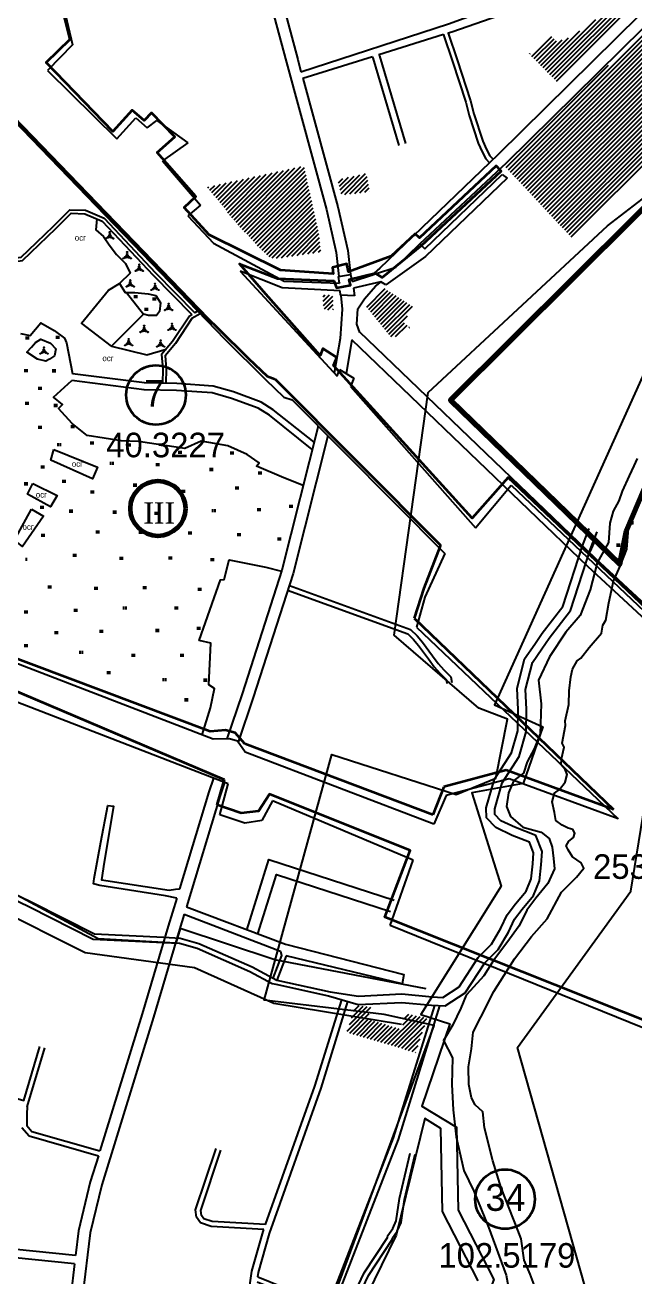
# Model space of a CAD drawing. Header units: millimetres. Extents: x 1378883 to 1389511, y 5662980 to 5673292.
# Drawn here: x 1383358 to 1384079, y 5668394 to 5669874 of the extents above; entities that cross this region are included whole.
import ezdxf
from ezdxf.enums import TextEntityAlignment as Align

# ---------------------------------------------------------------- set-up
doc = ezdxf.new("R2010")
doc.units = ezdxf.units.MM
doc.layers.add('_5Інше', color=252, linetype='Continuous', lineweight=25)
for name, color, linetype in [('N-raion', 1, 'Continuous'), ('zona', 3, 'Continuous'), ('вулиці', 7, 'Continuous'), ('ВулНазва', 7, 'Continuous'), ('залізниця', 7, 'Continuous'), ('КартаСкан', 252, 'Continuous'), ('межа по генплану', 7, 'Continuous'), ('район', 6, 'Continuous')]:
    doc.layers.add(name, color=color, linetype=linetype)
doc.layers.get('ВулНазва').off()
picture_1 = doc.add_image_def('image1.tif', size_in_pixel=(29607, 29619))
pattern_1 = [(45, (2.406558737158775, 2.800800597295165), (-2.651650429449553, 2.651650429449553), [])]

# ---------------------------------------------------------------- blocks, each defined once
blk = doc.blocks.new('ЧорнаПрибер')
at = {"layer": '_5Інше', "color": 160}
for points in [[(46908, 26521), (46729, 26555), (46617, 26592), (46612, 26575), (46520, 26580), (46376, 26657), (45778.7101282827, 26738), (45774, 26640), (45661, 26516), (45578, 26392), (45454, 26425), (45376, 26410), (45187, 26388), (45161, 26472), (45092, 26519), (45016, 26517), (44938, 26604), (44308, 26925), (44144, 27538), (44159, 27607), (44144, 27692), (44004, 27740), (43276, 27823)], [(43250, 27771), (43990, 27681), (44096, 27646), (44086, 27552), (44258, 26887), (44900, 26556), (45010, 26462), (45084, 26468), (45100, 26391), (45162, 26332), (45368, 26354), (45461, 26394), (45604, 26361), (45658, 26418), (45702, 26513), (45796, 26604), (45806, 26710), (46396, 26618), (46505, 26564), (46634, 26546), (46728, 26504), (46879, 26479)]]:
    blk.add_lwpolyline(points, dxfattribs=at)
blk = doc.blocks.new('Турія')
at = {"layer": '_5Інше', "color": 5}
for points in [[(47023.01512897454, 26139.79843265493), (47016.04999364253, 26158.69493017305), (47008.83607888402, 26175.35370070456), (47005.35351121802, 26200.46612971844), (47001.12464352863, 26210.66029182297), (46981.61563864227, 26261.0286976175), (46971.79277254613, 26292.93785239147), (46961.96994470609, 26331.86002026062), (46959.86505575867, 26350.7951190782), (46950.74384481574, 26358.86007630779), (46946.53406692088, 26367.27568158218), (46943.37671437169, 26383.05492189696), (46943.02590592313, 26403.74328703814), (46946.52404382236, 26425.04329616367), (46948.50555684321, 26444.84905133603), (46957.62053204163, 26462.67421272144), (46973.07630299951, 26492.77891986806), (46997.25071594673, 26531.59817703824), (47017.46210285224, 26557.74174881015), (47036.08827168983, 26578.73584459492), (47052.73296576265, 26610.42500589143), (47070.56654469434, 26627.85407983896), (47079.28518668371, 26638.54917145029), (47076.28958093064, 26644.84862164672), (47066.0567624534, 26652.19996377836), (47060.94035321478, 26660.51020499195), (47058.38212946742, 26664.98495427612), (47061.57988045955, 26670.73819217024), (47067.0160724486, 26674.89332582683), (47068.61494794466, 26680.00730636618), (47066.37654520384, 26684.48205565036), (47060.94035321478, 26686.08018598748), (47053.90528572967, 26689.27642056213), (47046.23065274369, 26695.02965845624), (47044.63177724762, 26704.61841437937), (47042.07359175637, 26717.08376314995), (47044.63177724762, 26727.31175032824), (47050.70753473754, 26731.46688398483), (47057.10303672179, 26740.09674082601), (47059.66126046915, 26749.36585502195), (47057.10303672179, 26755.11909291607), (47052.62619298404, 26760.87233081018), (47052.94597573447, 26767.90408341384), (47055.89414392198, 26781.78494366263), (47053.8668000918, 26786.57461064748), (47057.55289021651, 26807.39120309376), (47057.36857232064, 26812.91773991477), (47061.79189577273, 26831.89214472085), (47061.9761754125, 26848.10330721601), (47063.9983929251, 26864.75628363767), (47065.78296353669, 26873.67498468515), (47071.58285628042, 26883.63422434448), (47075.74687987816, 26886.9043990688), (47085.56209475405, 26899.53923860254), (47100.28491706787, 26916.33612818526), (47101.92078621386, 26925.70076689509), (47105.48996569312, 26931.646593693), (47108.82245467388, 26952.02993287962), (47114.36534292934, 26977.93443237088), (47122.30516720926, 26995.45365431593), (47130.09518059663, 27015.66815522924), (47132.32218301929, 27039.95458429361), (47137.45309132028, 27054.43492611598), (47146.0548226642, 27070.57447132533)], [(47142.56253794847, 27122.64793749342), (47138.3644281645, 27113.93294377676), (47132.87463937758, 27102.31296085441), (47124.80137781647, 27084.23739996459), (47120.6032680325, 27072.61741704224), (47114.14468173727, 27060.67463434184), (47109.9465719533, 27046.47240979267), (47108.57979622358, 27023.49881640389), (47095.20351216191, 26999.33004430908), (47086.97194685379, 26967.44779821648), (47075.13910519745, 26937.10824692345), (47058.16150653145, 26917.56750702811), (47038.61152936064, 26888.25643633451), (47025.7497133487, 26861.00224854099), (47028.83655990328, 26832.71963234723), (47027.80762380379, 26797.2377824554), (47020.60499459516, 26779.75397765934), (47012.42672003609, 26764.35722689398), (47008.10389536201, 26751.06258962503), (46996.46558598058, 26742.42106626536), (46990.14766736968, 26727.79694177989), (46987.81997488852, 26711.51097784845), (46992.47532159475, 26699.87815392587), (47007.10632926555, 26686.91586888636), (47028.72037612375, 26681.26564608959), (47038.36355331227, 26673.62120551782), (47042.02129566595, 26663.65022104121), (47043.35138379456, 26650.02320544323), (47044.68147192316, 26637.72565096219), (47036.70090489541, 26620.44257814325), (47022.49014049695, 26603.34207198404), (47011.7712399971, 26588.9453532607), (47002.72715335432, 26570.53091524295), (46988.3236164616, 26550.44244926886), (46972.58023613447, 26529.68437211223), (46961.19139478935, 26511.26996019407), (46945.11304403958, 26493.85996504972), (46940.08852595618, 26488.50302339024), (46934.05917311709, 26473.1018617935), (46924.34514562904, 26453.68303310154), (46913.4773523831, 26435.0064246625), (46924.04563861228, 26414.44117130602), (46923.29853521077, 26383.07752414533), (46924.79274201379, 26353.20740014919), (46928.52825902132, 26321.09701750582), (46937.49353809551, 26281.51909733853), (46949.44723077573, 26256.8762261195), (46966.63068552261, 26214.3113118223), (46987.54965727701, 26157.55805795991), (46993.52648448907, 26125.44767531655)]]:
    blk.add_lwpolyline(points, dxfattribs=at)
blk = doc.blocks.new('ТуріяПрибер')
at = {"layer": '_5Інше', "color": 160}
for points in [[(46916, 25122), (47042, 25306), (47065, 25943), (47093, 25540), (47164, 25902), (47092, 25992), (47088, 26106), (46993, 26442), (47127, 26627), (47198, 27064)], [(47179, 27319), (46966, 26847), (47023, 26821), (47000, 26754), (46939, 26743), (46974, 26633), (46879, 26481), (46913, 26470), (46880, 26373), (46921, 26348), (46923, 26250), (46965, 26168), (46938, 26096), (46982, 26077), (46959, 25899), (46959, 25672), (46908, 25634), (46998, 25556), (46999, 25532), (46955, 25457), (46942, 25359), (46872, 25302), (46755, 25257), (46655, 25128)]]:
    blk.add_lwpolyline(points, dxfattribs=at)
blk = doc.blocks.new('ТуріяВодоох')
at = {"layer": '_5Інше', "color": 140}
for points in [[(46965, 26168), (46923, 26250), (46921, 26348), (46902, 26360), (46868, 26222), (46791, 26064)], [(46794, 26148), (46913, 26470), (46854, 26483), (46712, 26500), (46792, 26790), (46939, 26743), (46986, 26762), (47000, 26832), (46966, 26845), (46866, 26931), (46906, 27218), (47118, 27415), (47272, 27533)]]:
    blk.add_lwpolyline(points, dxfattribs=at)
blk = doc.blocks.new('ЛвЗд')
at = {"layer": '_5Інше', "color": 204, "linetype": 'Continuous'}
for points in [[(46468.222, 27722.705), (46489.612, 27629.007)], [(46321.086, 27642.838), (46667.679, 27279.893)], [(46489.612, 27629.007), (46460.00900000001, 27598.892)], [(46460.00900000001, 27598.892), (46541.446, 27517.413)], [(46541.446, 27517.413), (46564.22900000001, 27542.09)], [(46564.22900000001, 27542.09), (46577.212, 27530.214)], [(46577.212, 27530.214), (46588.912, 27538.809)], [(46588.912, 27538.809), (46625.41, 27512.191)], [(46625.41, 27512.191), (46595.193, 27491.376)], [(46595.193, 27491.376), (46639.835, 27438.736)], [(46904.693, 27385.476), (46996.861, 27472.85)], [(47002.617, 27468.426), (46905.533, 27376.551)], [(46996.861, 27472.85), (47002.617, 27468.426)], [(46639.835, 27438.736), (46624.823, 27426.054)], [(46624.823, 27426.054), (46655.207, 27393.55)], [(46655.207, 27393.55), (46738.483, 27348.181)], [(46870.527, 27363.861), (46899.11599999999, 27391.327)], [(46899.11599999999, 27391.327), (46904.693, 27385.476)], [(46905.533, 27376.551), (46858.52099999999, 27343.247)], [(46736.059, 27340.234), (46686.163, 27360.38)], [(46686.163, 27360.38), (46800.394, 27235.502)], [(46802.557, 27353.377), (46816.843, 27355.805)], [(46816.843, 27355.805), (46818.787, 27347.538)], [(46818.787, 27347.538), (46870.527, 27363.861)], [(46738.483, 27348.181), (46803.698, 27345.344)], [(46803.698, 27345.344), (46802.557, 27353.377)], [(46852.59, 27346.781), (46820.251, 27339.406)], [(46858.52099999999, 27343.247), (46852.59, 27346.781)], [(46804.499, 27336.235), (46736.059, 27340.234)], [(46804.717, 27331.092), (46804.499, 27336.235)], [(46821.265, 27330.416), (46804.717, 27331.092)], [(46820.251, 27339.406), (46821.265, 27330.416)], [(46667.679, 27279.893), (46715.612, 27232.099)], [(46800.394, 27235.502), (46803.28400000001, 27243.625)], [(46803.28400000001, 27243.625), (46820, 27233)], [(46715.612, 27232.099), (46737.283, 27211.16)], [(46820, 27233), (46816.039, 27223.269)], [(46816.039, 27223.269), (46962.697, 27055.379)], [(46737.283, 27211.16), (46746.894, 27207.779)], [(46746.894, 27207.779), (46926.56099999999, 27025.244)], [(46962.697, 27055.379), (47005.209, 27105.626)], [(47005.209, 27105.626), (47273.68799999999, 26848.503)], [(46668.483, 26754.579), (45799.712, 27096.204)], [(46651.06200000001, 26807.482), (45900.297, 27101.475)], [(46926.56099999999, 27025.244), (46902.323, 26973.748)], [(46902.323, 26973.748), (46892.247, 26938.424)], [(46892.247, 26938.424), (47129.628, 26710.585)], [(46670.351, 26807.92), (46651.06200000001, 26807.482)], [(46680.06, 26804.792), (46670.351, 26807.92)], [(46689, 26792), (46680.06, 26804.792)], [(46911.575, 26705.444), (46689, 26792)], [(46658.664, 26717.979), (46668.483, 26754.579)], [(47000.74099999999, 26758.502), (46926.283, 26739.077)], [(47129.628, 26710.585), (47000.74099999999, 26758.502)], [(46926.283, 26739.077), (46911.575, 26705.444)], [(46721.101, 26734.345), (46708, 26711)], [(46886.748, 26663.102), (46721.101, 26734.345)], [(46688, 26708), (46658.664, 26717.979)], [(46708, 26711), (46688, 26708)], [(46859.304, 26586.181), (46886.748, 26663.102)], [(47219.209, 26437.685), (46859.304, 26586.181)]]:
    blk.add_lwpolyline(points, dxfattribs=at)

msp = doc.modelspace()

# ---------------------------------------------------------------- hatches: boundary and pattern name
at = {"layer": 'вулиці', "lineweight": -2}
h = msp.add_hatch(dxfattribs=at)
h.set_pattern_fill('ANSI31', color=5, scale=30, style=0)
h.set_pattern_definition(pattern_1)
h.paths.add_polyline_path([(1384014.467558737, 5669916.047800598), (1384037.830558737, 5669884.038800598), (1384021.800558733, 5669870.997800597), (1384006.780558749, 5669862.352800602), (1384001.44455874, 5669858.8258006), (1383987.165558738, 5669854.296800597), (1383980.734558737, 5669860.251800598), (1383970.385558738, 5669849.869800597), (1383954.948558737, 5669839.382800597), (1383988.755558738, 5669805.356800598), (1384114.923558737, 5669929.994800597), (1384099.586558736, 5669945.438800597)])
h.paths.add_polyline_path([(1384046.649756111, 5669904.295921585), (1384077.066422777, 5669904.295921585), (1384077.066422777, 5669910.545921583), (1384046.649756111, 5669910.545921583)], flags=24)
h.paths.add_polyline_path([(1383968.779698262, 5669762.094616378), (1384055.392812256, 5669845.149829846), (1384038.781769563, 5669862.472452644), (1383952.168655569, 5669779.417239176)], flags=9)
h = msp.add_hatch(dxfattribs=at)
h.set_pattern_fill('ANSI31', color=5, scale=30, style=0)
h.set_pattern_definition(pattern_1)
h.paths.add_polyline_path([(1383925.467694232, 5669707.287841789), (1383967.67886796, 5669662.218076465), (1383967.67233292, 5669662.211707921), (1383982.477558737, 5669646.418800597), (1384005.569558737, 5669621.768800597), (1384112.317558737, 5669729.121800598), (1384094.797558737, 5669746.250800597), (1384183.629558738, 5669834.248800597), (1384119.771558737, 5669895.747800598)])
h.paths.add_polyline_path([(1383998.382885228, 5669772.310513069), (1384123.799551894, 5669772.310513069), (1384123.799551894, 5669781.060513068), (1383998.382885228, 5669781.060513068)], flags=24)
h = msp.add_hatch(dxfattribs=at)
h.set_pattern_fill('ANSI31', color=2, scale=30, style=0)
h.set_pattern_definition(pattern_1)
h.paths.add_polyline_path([(1383573.709558737, 5669682.186800599), (1383597.596558738, 5669653.678800596), (1383596.851558737, 5669653.013800597), (1383618.381558737, 5669628.419800597), (1383619.136558737, 5669629.074800596), (1383633.864558738, 5669612.114800593), (1383646.353558737, 5669600.599800597), (1383648.482558736, 5669599.333800596), (1383650.939558736, 5669598.350800598), (1383654.132558732, 5669597.992800598), (1383657.731558743, 5669598.116800599), (1383697.714558755, 5669603.961800605), (1383708.083558738, 5669605.682800598), (1383705.991558737, 5669626.319800598), (1383688.215558737, 5669707.1728006)])
h.paths.add_polyline_path([(1383597.067634637, 5669642.362743144), (1383693.734301304, 5669642.362743144), (1383693.734301304, 5669649.862743144), (1383597.067634637, 5669649.862743144)], flags=25)
h = msp.add_hatch(dxfattribs=at)
h.set_pattern_fill('ANSI31', color=2, scale=30, style=0)
h.set_pattern_definition(pattern_1)
h.paths.add_polyline_path([(1383735.780558704, 5669692.698800592), (1383727.839558738, 5669691.433800598), (1383732.526558737, 5669673.055800597), (1383748.785558643, 5669674.80880059), (1383759.496558709, 5669676.092800599), (1383766.101558737, 5669676.768800597), (1383762.101558737, 5669698.411800598)])
h.paths.add_polyline_path([(1383735.467819347, 5669684.09764611), (1383755.467819347, 5669684.09764611), (1383755.467819347, 5669689.097646109), (1383735.467819347, 5669689.097646109)], flags=24)
h = msp.add_hatch(dxfattribs=at)
h.set_pattern_fill('ANSI31', color=2, scale=30, style=0)
h.set_pattern_definition(pattern_1)
h.paths.add_polyline_path([(1383722.180558737, 5669554.896800596), (1383710.715558737, 5669554.578800597), (1383711.078558737, 5669541.200800598), (1383713.061558737, 5669536.645800597), (1383717.301558679, 5669537.076800604), (1383720.410558719, 5669537.416800598), (1383722.832558737, 5669537.638800598)])
h.paths.add_polyline_path([(1383674.218090988, 5669540.781121049), (1383760.884757655, 5669540.781121049), (1383760.884757655, 5669548.281121049), (1383674.218090988, 5669548.281121049)], flags=9)
h = msp.add_hatch(dxfattribs=at)
h.set_pattern_fill('ANSI31', color=2, scale=30, style=0)
h.set_pattern_definition(pattern_1)
h.paths.add_polyline_path([(1383782.196558737, 5669563.300800597), (1383771.126558737, 5669552.230800597), (1383760.946558737, 5669542.040800597), (1383792.756558738, 5669503.210800597), (1383805.336558737, 5669511.520800597), (1383812.996558737, 5669516.590800597), (1383805.776558737, 5669522.580800598), (1383816.936558737, 5669541.020800597)])
h.paths.add_polyline_path([(1383740.829160125, 5669537.88000757), (1383842.495826792, 5669537.88000757), (1383842.495826792, 5669545.38000757), (1383740.829160125, 5669545.38000757)], flags=9)
h = msp.add_hatch(dxfattribs=at)
h.set_pattern_fill('ANSI31', color=5, scale=30, style=0)
h.set_pattern_definition(pattern_1)
h.paths.add_polyline_path([(1383803.206700433, 5668687.086026461), (1383763.283700431, 5668698.939026462), (1383763.417528748, 5668699.399883455), (1383744.927193196, 5668702.461197287), (1383738.820700431, 5668683.429026462), (1383774.343700456, 5668673.045026495), (1383820.209700432, 5668659.423026461), (1383831.549933467, 5668693.704749644), (1383807.195144856, 5668699.071059)])
h.paths.add_polyline_path([(1383746.937847491, 5668708.727824878), (1383744.927193195, 5668702.461197288), (1383763.417528748, 5668699.399883454), (1383765.481597043, 5668706.507798523)])
h.paths.add_polyline_path([(1383749.059700432, 5668715.341026462), (1383746.937847492, 5668708.727824878), (1383765.481597043, 5668706.507798523), (1383767.444700431, 5668713.268026462)])
h.paths.add_polyline_path([(1383809.280700431, 5668705.338026461), (1383807.195144856, 5668699.071058999), (1383831.549933467, 5668693.704749644), (1383833.677700432, 5668700.137026463)])
h.paths.add_polyline_path([(1383769.014493639, 5668682.589614313), (1383799.431160305, 5668682.589614313), (1383799.431160305, 5668688.839614311), (1383769.014493639, 5668688.839614311)], flags=24)

# ---------------------------------------------------------------- linework, layer by layer
at = {"layer": 'N-raion', "color": 1, "lineweight": 35}
for centre in [(1383513.077114387, 5669436.437213483), (1383925.796941704, 5668486.101232333)]:
    msp.add_circle(centre, 35.20463836923903, dxfattribs=at)
at = {"layer": 'zona', "color": 3, "lineweight": 60}
msp.add_circle((1383515.318220791, 5669302.287978929), 32.53985280000001, dxfattribs=at)
at = {"layer": 'вулиці', "color": 7}
for p, q in [((1383488.216970462, 5669550.779499465), (1383488.216970462, 5669554.379499464)), ((1383490.616970462, 5669550.779499465), (1383490.616970462, 5669554.379499464)), ((1383510.087581795, 5669548.126586569), (1383510.087581795, 5669551.726586568)), ((1383512.487581795, 5669548.126586569), (1383512.487581795, 5669551.726586568)), ((1383500.714490711, 5669535.954418289), (1383500.714490711, 5669539.554418289)), ((1383503.114490711, 5669535.954418289), (1383503.114490711, 5669539.554418289)), ((1383359.967377992, 5669502.097773294), (1383359.967377992, 5669505.697773294)), ((1383362.367377992, 5669502.097773294), (1383362.367377992, 5669505.697773294)), ((1383395.918396554, 5669502.643388888), (1383395.918396554, 5669506.243388887)), ((1383398.318396554, 5669502.643388888), (1383398.318396554, 5669506.243388887)), ((1383358.31486284, 5669463.410197344), (1383358.31486284, 5669467.010197343)), ((1383360.71486284, 5669463.410197344), (1383360.71486284, 5669467.010197343)), ((1383391.322347994, 5669463.201486974), (1383391.322347994, 5669466.801486974)), ((1383393.722347994, 5669463.201486974), (1383393.722347994, 5669466.801486974)), ((1383375.027588138, 5669442.332780002), (1383375.027588138, 5669445.932780001)), ((1383377.427588138, 5669442.332780002), (1383377.427588138, 5669445.932780001)), ((1383359.564929125, 5669424.924945753), (1383359.564929125, 5669428.524945753)), ((1383361.964929125, 5669424.924945753), (1383361.964929125, 5669428.524945753)), ((1383393.408050544, 5669422.212012983), (1383393.408050544, 5669425.812012983)), ((1383395.808050544, 5669422.212012983), (1383395.808050544, 5669425.812012983)), ((1383375.024052716, 5669396.543485286), (1383375.024052716, 5669400.143485285)), ((1383377.424052716, 5669396.543485286), (1383377.424052716, 5669400.143485285)), ((1383413.463713726, 5669397.301349445), (1383413.463713726, 5669400.901349445)), ((1383415.863713726, 5669397.301349445), (1383415.863713726, 5669400.901349445)), ((1383397.586722899, 5669375.806554512), (1383397.586722899, 5669379.406554512)), ((1383399.986722899, 5669375.806554512), (1383399.986722899, 5669379.406554512)), ((1383436.234679187, 5669377.893442469), (1383436.234679187, 5669381.493442468)), ((1383438.634679187, 5669377.893442469), (1383438.634679187, 5669381.493442468)), ((1383480.329247636, 5669375.365272528), (1383480.329247636, 5669378.965272528)), ((1383482.729247636, 5669375.365272528), (1383482.729247636, 5669378.965272528)), ((1383540.580399867, 5669366.947992366), (1383540.580399867, 5669370.547992365)), ((1383542.980399867, 5669366.947992366), (1383542.980399867, 5669370.547992365)), ((1383601.95542346, 5669365.911560055), (1383601.95542346, 5669369.511560054)), ((1383604.35542346, 5669365.911560055), (1383604.35542346, 5669369.511560054)), ((1383378.153785014, 5669349.654372785), (1383378.153785014, 5669353.254372785)), ((1383380.553785014, 5669349.654372785), (1383380.553785014, 5669353.254372785)), ((1383459.87565307, 5669353.765798794), (1383459.87565307, 5669357.365798794)), ((1383462.27565307, 5669353.765798794), (1383462.27565307, 5669357.365798794)), ((1383514.224614736, 5669352.206533415), (1383514.224614736, 5669355.806533415)), ((1383516.624614736, 5669352.206533415), (1383516.624614736, 5669355.806533415)), ((1383577.351047089, 5669346.562637382), (1383577.351047089, 5669350.162637382)), ((1383579.751047089, 5669346.562637382), (1383579.751047089, 5669350.162637382)), ((1383358.307497378, 5669329.620377847), (1383358.307497378, 5669333.220377847)), ((1383360.707497377, 5669329.620377847), (1383360.707497377, 5669333.220377847)), ((1383403.43165927, 5669332.542020987), (1383403.43165927, 5669336.142020986)), ((1383405.83165927, 5669332.542020987), (1383405.83165927, 5669336.142020986)), ((1383634.935803712, 5669342.379066708), (1383634.935803712, 5669345.979066708)), ((1383637.335803712, 5669342.379066708), (1383637.335803712, 5669345.979066708)), ((1383436.792392002, 5669319.907168958), (1383436.792392002, 5669323.507168958)), ((1383439.192392002, 5669319.907168958), (1383439.192392002, 5669323.507168958)), ((1383487.341855319, 5669328.079968459), (1383487.341855319, 5669331.679968459)), ((1383489.741855319, 5669328.079968459), (1383489.741855319, 5669331.679968459)), ((1383544.370666837, 5669320.938380273), (1383544.370666837, 5669324.538380273)), ((1383546.770666837, 5669320.938380273), (1383546.770666837, 5669324.538380273)), ((1383607.713938404, 5669324.598988432), (1383607.713938404, 5669328.198988431)), ((1383610.113938404, 5669324.598988432), (1383610.113938404, 5669328.198988431)), ((1383377.109755266, 5669302.003081253), (1383377.109755266, 5669305.603081252)), ((1383379.509755265, 5669302.003081253), (1383379.509755265, 5669305.603081252)), ((1383671.580648836, 5669303.158258848), (1383671.580648836, 5669306.758258848)), ((1383673.980648835, 5669303.158258848), (1383673.980648835, 5669306.758258848)), ((1383411.664674975, 5669297.332232058), (1383411.664674975, 5669300.932232058)), ((1383414.064674974, 5669297.332232058), (1383414.064674974, 5669300.932232058)), ((1383463.382988076, 5669296.164670779), (1383463.382988076, 5669299.764670779)), ((1383465.782988076, 5669296.164670779), (1383465.782988076, 5669299.764670779)), ((1383512.47153647, 5669294.705251544), (1383512.47153647, 5669298.305251543)), ((1383514.87153647, 5669294.705251544), (1383514.87153647, 5669298.305251543)), ((1383580.49197489, 5669297.928806293), (1383580.49197489, 5669301.528806292)), ((1383582.89197489, 5669297.928806293), (1383582.89197489, 5669301.528806292)), ((1383633.888827778, 5669298.974731323), (1383633.888827778, 5669302.574731323)), ((1383636.288827778, 5669298.974731323), (1383636.288827778, 5669302.574731323)), ((1383442.92939351, 5669272.813919852), (1383442.92939351, 5669276.413919851)), ((1383445.32939351, 5669272.813919852), (1383445.32939351, 5669276.413919851)), ((1383494.063281719, 5669272.522018746), (1383494.063281719, 5669276.122018745)), ((1383496.463281719, 5669272.522018746), (1383496.463281719, 5669276.122018745)), ((1383552.345694944, 5669271.682776095), (1383552.345694944, 5669275.282776095)), ((1383554.745694944, 5669271.682776095), (1383554.745694944, 5669275.282776095)), ((1383378.366597776, 5669268.774897398), (1383378.366597776, 5669272.374897398)), ((1383380.766597776, 5669268.774897398), (1383380.766597776, 5669272.374897398)), ((1383610.331427342, 5669269.689822908), (1383610.331427342, 5669273.289822907)), ((1383612.731427342, 5669269.689822908), (1383612.731427342, 5669273.289822907)), ((1383657.969667079, 5669264.460413502), (1383657.969667079, 5669268.060413501)), ((1383660.369667079, 5669264.460413502), (1383660.369667079, 5669268.060413501)), ((1383359.92341935, 5669240.464502877), (1383359.92341935, 5669244.064502876)), ((1383415.817715521, 5669245.255780156), (1383415.817715521, 5669248.855780155)), ((1383418.21771552, 5669245.255780156), (1383418.21771552, 5669248.855780155)), ((1383471.160327172, 5669241.570188887), (1383471.160327172, 5669245.170188887)), ((1383473.560327172, 5669241.570188887), (1383473.560327172, 5669245.170188887)), ((1383529.101768589, 5669241.829383262), (1383529.101768589, 5669245.429383262)), ((1383531.501768589, 5669241.829383262), (1383531.501768589, 5669245.429383262)), ((1383578.541207613, 5669239.986587629), (1383578.541207613, 5669243.586587628)), ((1383580.941207613, 5669239.986587629), (1383580.941207613, 5669243.586587628)), ((1383386.301655973, 5669207.662628399), (1383386.301655973, 5669211.262628399)), ((1383388.701655973, 5669207.662628399), (1383388.701655973, 5669211.262628399)), ((1383441.275307059, 5669206.188366003), (1383441.275307059, 5669209.788366003)), ((1383443.675307059, 5669206.188366003), (1383443.675307059, 5669209.788366003)), ((1383498.831583894, 5669206.925475627), (1383498.831583894, 5669210.525475627)), ((1383501.231583894, 5669206.925475627), (1383501.231583894, 5669210.525475627)), ((1383563.783177839, 5669204.973297982), (1383563.783177839, 5669208.573297981)), ((1383566.183177839, 5669204.973297982), (1383566.183177839, 5669208.573297981)), ((1383475.234999197, 5669182.85970722), (1383475.234999197, 5669186.45970722)), ((1383477.634999197, 5669182.85970722), (1383477.634999197, 5669186.45970722)), ((1383536.111921117, 5669182.85970722), (1383536.111921117, 5669186.45970722)), ((1383538.511921117, 5669182.85970722), (1383538.511921117, 5669186.45970722)), ((1383358.26134048, 5669178.177768804), (1383358.26134048, 5669181.777768804)), ((1383360.66134048, 5669178.177768804), (1383360.66134048, 5669181.777768804)), ((1383416.940801233, 5669180.279758814), (1383416.940801233, 5669183.879758813)), ((1383419.340801233, 5669180.279758814), (1383419.340801233, 5669183.879758813)), ((1383394.065835442, 5669153.743424012), (1383394.065835442, 5669157.343424012)), ((1383396.465835442, 5669153.743424012), (1383396.465835442, 5669157.343424012)), ((1383447.563644269, 5669155.21764326), (1383447.563644269, 5669158.81764326)), ((1383449.963644269, 5669155.21764326), (1383449.963644269, 5669158.81764326)), ((1383513.605915891, 5669156.32332927), (1383513.605915891, 5669159.92332927)), ((1383516.005915891, 5669156.32332927), (1383516.005915891, 5669159.92332927)), ((1383562.676296144, 5669158.903234528), (1383562.676296144, 5669162.503234528)), ((1383565.076296144, 5669158.903234528), (1383565.076296144, 5669162.503234528)), ((1383358.277642703, 5669138.263863016), (1383358.277642703, 5669141.863863016)), ((1383360.677642703, 5669138.263863016), (1383360.677642703, 5669141.863863016)), ((1383423.58189499, 5669130.524104092), (1383423.58189499, 5669134.124104092)), ((1383425.981894989, 5669130.524104092), (1383425.981894989, 5669134.124104092)), ((1383485.196639833, 5669126.838469675), (1383485.196639833, 5669130.438469674)), ((1383487.596639832, 5669126.838469675), (1383487.596639832, 5669130.438469674)), ((1383542.753014873, 5669126.838469675), (1383542.753014873, 5669130.438469674)), ((1383545.153014873, 5669126.838469675), (1383545.153014873, 5669130.438469674)), ((1383456.078609875, 5669106.451302445), (1383456.078609875, 5669110.051302444)), ((1383458.478609875, 5669106.451302445), (1383458.478609875, 5669110.051302444)), ((1383522.120783292, 5669098.342967135), (1383522.120783292, 5669101.942967135)), ((1383524.520783292, 5669098.342967135), (1383524.520783292, 5669101.942967135)), ((1383570.453340621, 5669097.605857511), (1383570.453340621, 5669101.205857511)), ((1383572.853340621, 5669097.605857511), (1383572.853340621, 5669101.205857511)), ((1383547.947335396, 5669074.386537591), (1383547.947335396, 5669077.986537591)), ((1383550.347335396, 5669074.386537591), (1383550.347335396, 5669077.986537591))]:
    msp.add_line(p, q, dxfattribs=at)
at = {"layer": 'вулиці', "color": 7, "lineweight": -2}
for p, q in [((1384074.244364698, 5669283.674347046), (1384074.244364698, 5669287.274347045)), ((1384074.29045084, 5669283.435129555), (1384074.29045084, 5669287.035129556)), ((1384074.411479357, 5669283.750016809), (1384074.411479357, 5669287.350016809)), ((1384074.411479357, 5669283.750016809), (1384074.411479357, 5669287.350016809)), ((1384076.644364698, 5669283.674347046), (1384076.644364698, 5669287.274347045)), ((1384076.69045084, 5669283.435129555), (1384076.69045084, 5669287.035129556)), ((1384076.811479357, 5669283.750016809), (1384076.811479357, 5669287.350016809)), ((1384076.811479357, 5669283.750016809), (1384076.811479357, 5669287.350016809)), ((1384058.819280204, 5669257.217022657), (1384058.819280204, 5669260.817022657)), ((1384058.865366346, 5669256.977805167), (1384058.865366346, 5669260.577805167)), ((1384061.219280204, 5669257.217022657), (1384061.219280204, 5669260.817022657)), ((1384061.265366346, 5669256.977805167), (1384061.265366346, 5669260.577805167))]:
    msp.add_line(p, q, dxfattribs=at)
at = {"layer": 'вулиці', "color": 7}
for points in [[(1383111.910069143, 5671900.798412748), (1383145.754859636, 5671763.925528103), (1383179.71581295, 5671640.40529037), (1383231.262485505, 5671451.355140219), (1383267.7976724, 5671316.775269209), (1383336.501989194, 5671068.133720818), (1383387.957103521, 5670868.415987014), (1383458.908950091, 5670610.795036846), (1383502.487847961, 5670448.230552524), (1383535.232847961, 5670326.504552525), (1383606.68806304, 5670055.418937309), (1383637.527700555, 5669940.993127546), (1383667.314478868, 5669829.392479465), (1383714.549064374, 5669655.57068628), (1383726.163035722, 5669604.914108085), (1383729.169029736, 5669576.535629504)], [(1383825.198150015, 5669614.99910647), (1383927.854409156, 5669711.09149849), (1384197.534467581, 5669977.058792462), (1384248.228164221, 5670029.611678636), (1384390.064689732, 5670162.252907542), (1384580.549377785, 5670353.398990048), (1384798.164266358, 5670571.59818648), (1384843.60232319, 5670631.028980708), (1384908.503023822, 5670719.748178898), (1384972.818699094, 5670812.995231839), (1385029.952540691, 5670897.570328307)], [(1383606.905131605, 5670108.524448031), (1383620.206754696, 5670059.058304277), (1383651.049788971, 5669944.619891349), (1383680.832824914, 5669833.033264617), (1383684.514964347, 5669818.149155501)], [(1383684.514964347, 5669818.149155501), (1383859.055662827, 5669875.21454831), (1383997.361558737, 5669925.508800597), (1384059.690558737, 5669947.571800598), (1384069.458370994, 5669950.78799842), (1384116.736558737, 5669967.057800598), (1384160.172427881, 5669978.462821129)], [(1383777.591625628, 5669586.451674294), (1383918.094715019, 5669721.129341876), (1384168.740799327, 5669968.324708034)], [(1383858.649084668, 5669864.464860015), (1383862.786154757, 5669865.755900637), (1384001.343535815, 5669914.188711507), (1384063.56964701, 5669936.215291291), (1384073.28743027, 5669939.415016321), (1384120.21758647, 5669955.565050702), (1384168.399853433, 5669968.216339942), (1384168.740799326, 5669968.324708034)], [(1383776.744528556, 5669838.905198984), (1383852.919672822, 5669862.676903011)], [(1383852.919672822, 5669862.676903011), (1383853.08027858, 5669862.204525216), (1383863.526558737, 5669830.658800596), (1383879.349772299, 5669782.415104197), (1383883.309558737, 5669766.883800597), (1383894.147558737, 5669734.068800597), (1383898.664748815, 5669723.918919036), (1383903.077558737, 5669715.379800597), (1383907.396179367, 5669710.874379979)], [(1383858.649084668, 5669864.464860015), (1383858.768603771, 5669864.113327347), (1383869.225072941, 5669832.536833902), (1383885.113892307, 5669784.093110721), (1383889.072145135, 5669768.567822334), (1383899.750952669, 5669736.234820928), (1383904.075315883, 5669726.518210892), (1383908.009501983, 5669718.905265476), (1383911.727663912, 5669715.026276127)], [(1383686.85954729, 5669810.855115301), (1383769.107695054, 5669836.521999747)], [(1383769.116557231, 5669836.493964142), (1383769.653020194, 5669834.796856905), (1383800.359459659, 5669731.224824455)], [(1383776.744528556, 5669838.905198984), (1383777.302628279, 5669837.139643589), (1383808.029472703, 5669733.498785732)], [(1383686.85954729, 5669810.855115301), (1383728.132495142, 5669658.971961699), (1383739.996677958, 5669607.224037877), (1383742.989676369, 5669578.968245988)], [(1383777.591625628, 5669586.451674294), (1383768.036360468, 5669577.662595698)], [(1383745.159031199, 5669570.748457693), (1383745.079753691, 5669570.938553515)], [(1383754.145990369, 5669510.386916196), (1383750.485077817, 5669520.079083638), (1383751.753817732, 5669538.185716381), (1383759.584704088, 5669550.015049762), (1383772.763592377, 5669564.897107437), (1383779.237263709, 5669570.002519751)], [(1383729.956181874, 5669569.104417069), (1383730.02477884, 5669568.456818464)], [(1383731.535280522, 5669554.196730305), (1383733.279274626, 5669537.732326492), (1383730.726192943, 5669503.186936484), (1383723.770182112, 5669462.342617487)], [(1383744.639108368, 5669501.491975872), (1383737.901038283, 5669461.927361807)], [(1385117.663624684, 5668170.143766779), (1385119.440932415, 5668179.842658056), (1385115.805837534, 5668191.144382465), (1385084.925186774, 5668207.593712772), (1385044.551327066, 5668231.070047121), (1385011.107366389, 5668263.876725992), (1384921.240387229, 5668355.628567579), (1384887.796361325, 5668391.445028107), (1384858.827927397, 5668466.341112005), (1384842.257397566, 5668500.973945758), (1384813.308850297, 5668563.369840976), (1384800.189840844, 5668586.949146746), (1384775.503779615, 5668616.915702147), (1384734.677110669, 5668652.270836802), (1384684.328402226, 5668683.726747742), (1384605.373069019, 5668730.304911705), (1384514.682853703, 5668786.59781831), (1384454.009416266, 5668836.162340671), (1384394.045980061, 5668890.007222722), (1384320.9844072, 5668957.173440842), (1384214.470524543, 5669057.108823187), (1384023.902736668, 5669233.792220591), (1383744.639108368, 5669501.491975872)], [(1383704.812553657, 5669399.679147749), (1383704.794317247, 5669399.618868229), (1383661.951545818, 5669229.519544602), (1383614.87334109, 5669083.301296824), (1383596.93045312, 5669030.172933095)], [(1383716.333195952, 5669388.11146436), (1383675.416801598, 5669225.660465677), (1383628.169145563, 5669078.915926098), (1383610.342084449, 5669026.130522283)], [(1383581.177278878, 5668983.528247334), (1383575.731157271, 5668967.40244138), (1383541.012527217, 5668852.900721557)], [(1383594.248182028, 5668978.476950403), (1383589.065238975, 5668963.130408408), (1383549.224408767, 5668831.735719998)], [(1383537.683973231, 5668841.923181389), (1383524.320558737, 5668844.431800597), (1383446.533558737, 5668856.641800597), (1383439.144554691, 5668858.907047959), (1383440.166558737, 5668864.897800597), (1383448.008558737, 5668907.943800597), (1383456.058558737, 5668951.120800598), (1383462.691475775, 5668950.393798167), (1383461.362558737, 5668940.556800597), (1383451.663558737, 5668884.137800598), (1383448.500191607, 5668863.378267628), (1383528.473399802, 5668851.367992256), (1383536.173570266, 5668852.31262336), (1383541.012527217, 5668852.900721557), (1383541.012527217, 5668852.900721557)], [(1383537.683973231, 5668841.923181389), (1383527.648853136, 5668808.827448414), (1383496.686610371, 5668705.065185939), (1383446.716462564, 5668543.157488415)], [(1383549.224408767, 5668831.735719998), (1383666.366404756, 5668787.447855672)], [(1383546.570206971, 5668822.982187097), (1383541.055484078, 5668804.794682159), (1383510.08332366, 5668700.999183132), (1383448.935147338, 5668502.873684798), (1383435.357115048, 5668446.156630124), (1383426.352821931, 5668371.284238657), (1383423.457431635, 5668333.013606125), (1383429.887306773, 5668308.890709296)], [(1383546.570206971, 5668822.982187097), (1383660.40215912, 5668779.07056192), (1383661.612671249, 5668773.871138993), (1383651.39596271, 5668747.432911506)], [(1383666.366404756, 5668787.447855672), (1383806.264142082, 5668751.509954274), (1383804.334015411, 5668740.712500165), (1383666.831595848, 5668773.505169578)], [(1383666.831595848, 5668773.505169578), (1383655.841360261, 5668745.065252018), (1383655.877503345, 5668745.059396956), (1383718.848730887, 5668731.041246085)], [(1383650.390336299, 5668740.883117667), (1383654.933685127, 5668740.147109947), (1383717.262838246, 5668726.271892548)], [(1383632.58756385, 5668388.254765159), (1383700.266851848, 5668360.679321468), (1383707.986088739, 5668357.558134241), (1383719.448166195, 5668357.558134241), (1383725.6637776, 5668366.002327804), (1383799.800582318, 5668556.403893645), (1383848.830060966, 5668714.714308364)], [(1383633.438477767, 5668394.386982079), (1383634.135733428, 5668399.411841675), (1383647.275164634, 5668445.533815354), (1383708.570454362, 5668617.201358222), (1383739.867388032, 5668719.552972981)], [(1383633.438477767, 5668394.386982079), (1383702.523398135, 5668366.238823494), (1383709.153207201, 5668363.558134241), (1383716.414461296, 5668363.558134241), (1383720.360847231, 5668368.919480784), (1383794.132177105, 5668558.382417249), (1383842.653461359, 5668715.051932099)], [(1383642.5746195, 5668456.159881871), (1383700.98203209, 5668619.739449715), (1383732.798059679, 5668721.654242373)], [(1383229.819334471, 5668629.426869664), (1383285.29161797, 5668623.48247661), (1383356.85745925, 5668602.657435771), (1383375.76703916, 5668666.508380547)], [(1383360.914783299, 5668595.227922884), (1383381.520054027, 5668664.804614147)], [(1383360.914783299, 5668595.227922884), (1383360.437143921, 5668586.928878676), (1383360.437143921, 5668573.097605453), (1383366.401545639, 5668566.075574843), (1383446.716462564, 5668543.157488415)], [(1383354.437143921, 5668570.893361025), (1383363.006045241, 5668560.804991697), (1383445.070064143, 5668537.387794122)], [(1383444.946613546, 5668537.423021096), (1383435.424833448, 5668506.571611611), (1383421.553737838, 5668448.630396617), (1383418.072322158, 5668419.681770194)], [(1383640.471157246, 5668450.268789777), (1383578.183207891, 5668453.775055659), (1383565.715293193, 5668457.926612618), (1383561.131634872, 5668464.660234366), (1383559.988579905, 5668473.338406626), (1383584.393558737, 5668545.890800597)], [(1383642.5746195, 5668456.159881871), (1383579.319452383, 5668459.720593641), (1383569.534382346, 5668462.978818981), (1383566.894025512, 5668466.857634319), (1383566.117449973, 5668472.753463038), (1383589.794273722, 5668543.89855293)], [(1383640.567817542, 5668269.239912403), (1383668.503046945, 5668280.100804473), (1383691.782683827, 5668286.12923014), (1383706.359001273, 5668293.280469913), (1383714.178302028, 5668299.845689855), (1383723.504666073, 5668310.813511684), (1383732.997447091, 5668335.122501657), (1383748.468630714, 5668376.543054312), (1383759.339118571, 5668398.852213372), (1383786.826257193, 5668440.963723003), (1383787.371793081, 5668443.077674569), (1383793.137515388, 5668451.303269622), (1383797.188480585, 5668460.295396991), (1383801.074848774, 5668486.828763691), (1383813.535308564, 5668540.51310299)], [(1383641.933264995, 5668263.333265099), (1383670.348558737, 5668274.380800597), (1383693.877558737, 5668280.473800597), (1383709.657615814, 5668288.215603162), (1383718.422558737, 5668295.574800598), (1383728.72752936, 5668307.69346562), (1383738.602598384, 5668332.981413741), (1383753.988558737, 5668374.173800597), (1383764.568558737, 5668395.886800597), (1383792.389558737, 5668438.509800597), (1383792.909558737, 5668440.524800597), (1383798.375558737, 5668448.322800598), (1383803.003558737, 5668458.595800597), (1383806.975558737, 5668485.713800597), (1383819.379939151, 5668539.156528886)], [(1383418.072322158, 5668419.681770194), (1383246.844096948, 5668437.013161892), (1383183.713429305, 5668444.481654453), (1383127.942770192, 5668453.800686366), (1383106.414002499, 5668459.846564011)], [(1383628.096822811, 5668331.372971726), (1383623.224741846, 5668378.985817483), (1383626.288559683, 5668401.065601587), (1383639.65300642, 5668447.977423791), (1383640.471157246, 5668450.268789777)], [(1383416.878095705, 5668409.751552538), (1383245.753087168, 5668427.072496843), (1383182.301154951, 5668434.578995688), (1383125.76049042, 5668444.02669212), (1383125.528378669, 5668444.091875565)], [(1383416.878095705, 5668409.751552538), (1383412.416049091, 5668372.64879539), (1383409.318202358, 5668331.702138176), (1383417.281498949, 5668301.826319761), (1383435.478952552, 5668218.344996918), (1383444.330697357, 5668196.482401216), (1383485.668394444, 5668053.171944339)]]:
    msp.add_lwpolyline(points, dxfattribs=at)
at = {"layer": 'вулиці', "color": 7, "lineweight": -2}
for points in [[(1383192.109732623, 5669575.381062314), (1383192.399277534, 5669575.821076226), (1383202.051350376, 5669593.987586079), (1383212.516075615, 5669607.003203119), (1383228.322209133, 5669608.604871389), (1383256.927504699, 5669604.396145011), (1383278.436913753, 5669604.396145011), (1383295.525572254, 5669604.043145314), (1383313.029446424, 5669603.288560457), (1383323.894976609, 5669600.408901025), (1383336.756252496, 5669594.8711077), (1383343.852139007, 5669593.985048686), (1383355.383015966, 5669595.535641173), (1383365.139896746, 5669604.839152943), (1383394.775571403, 5669633.017296631), (1383412.716266598, 5669651.187870845), (1383428.912623876, 5669650.690020886), (1383449.594253159, 5669641.978121248), (1383509.54548376, 5669578.069599297), (1383555.639218371, 5669531.376226055)], [(1383201.948575616, 5669600.243414728), (1383210.447525075, 5669610.814076534), (1383228.413085168, 5669612.634563975), (1383257.220191239, 5669608.396145011), (1383278.47822328, 5669608.396145011), (1383295.653032532, 5669608.041365702), (1383313.634985766, 5669607.266171051), (1383325.205410853, 5669604.199695402), (1383337.816002294, 5669598.769841497), (1383343.83309132, 5669598.018491265), (1383353.562654658, 5669599.32685557), (1383362.381588356, 5669607.736003464), (1383391.973563585, 5669635.872596933), (1383411.095530589, 5669655.239578914), (1383429.779488002, 5669654.66526413), (1383451.930181528, 5669645.334537992), (1383512.427927743, 5669580.843425745), (1383559.172233728, 5669533.491017773)], [(1383443.122005626, 5669644.704481448), (1383441.992408482, 5669631.601112414), (1383450.872111789, 5669623.61786525), (1383457.679861409, 5669613.860515218), (1383466.263571332, 5669602.624803661), (1383476.919234941, 5669591.684747149), (1383482.543109232, 5669580.448992443), (1383470.111485321, 5669568.326229451), (1383476.623241557, 5669557.681871134), (1383488.166885318, 5669557.386216088), (1383503.854338245, 5669555.907811414), (1383512.734041551, 5669554.133751694), (1383518.378440931, 5669545.463015937), (1383517.194467396, 5669535.114312666), (1383513.642644997, 5669530.383486746), (1383504.170954923, 5669530.383486746), (1383498.251185454, 5669531.861848271), (1383460.66277549, 5669494.223174613), (1383502.397351569, 5669483.874471341), (1383525.24074596, 5669490.725635106)], [(1383460.66277549, 5669494.223174613), (1383425.143962263, 5669521.425466795), (1383456.814959707, 5669560.454823775), (1383470.111485321, 5669568.326229451)], [(1383478.360105491, 5669557.637386689), (1383498.251185454, 5669531.861848271)], [(1383555.639218371, 5669531.376226055), (1383552.771313448, 5669529.659556023), (1383532.782746713, 5669499.708520786), (1383519.713230536, 5669484.142098352), (1383521.24484707, 5669467.31268363), (1383520.895280765, 5669450.165904588)], [(1383565.205971356, 5669532.440850029), (1383555.598479568, 5669526.689999261), (1383535.987690317, 5669497.305028958), (1383523.847738718, 5669482.845762651), (1383525.248551467, 5669467.453620967), (1383524.894449789, 5669450.084374714)], [(1383562.352083002, 5669535.3944114), (1383559.172233727, 5669533.491017773)], [(1383352.83053951, 5669509.065299533), (1383364.368192695, 5669506.574453238), (1383376.986310115, 5669521.787053089), (1383392.758907788, 5669512.550810177), (1383404.941873688, 5669503.749247493), (1383407.409991047, 5669497.909111071), (1383414.420732812, 5669461.519851818)], [(1384691.076219355, 5668694.839547629), (1384691.076219355, 5668694.839547629), (1384612.10456781, 5668741.427338277), (1384522.254695435, 5668797.198630214), (1384462.469053344, 5668846.03790683), (1384402.788179477, 5668899.629058663), (1384329.831193049, 5668966.699129453), (1384223.337353813, 5669066.615706296), (1384032.820643168, 5669243.251747855), (1383753.635141196, 5669510.876611899)], [(1383370.472687962, 5669498.361093938), (1383376.855794121, 5669502.257725608), (1383388.20351658, 5669497.741133096), (1383394.763983075, 5669490.833454134), (1383393.168132881, 5669482.508727981), (1383387.051067224, 5669478.70063749), (1383382.707015686, 5669476.220966714), (1383372.866365047, 5669478.70063749), (1383360.543455361, 5669486.848194988), (1383365.774013958, 5669493.135999405), (1383370.472687962, 5669498.361093938)], [(1383687.13548202, 5669329.507719303), (1383664.371432409, 5669338.508712611), (1383632.027624524, 5669352.183319402), (1383634.963890675, 5669356.339706381), (1383621.068012831, 5669366.158068706), (1383597.851780615, 5669376.484291494), (1383566.33192246, 5669381.901354693), (1383547.274230335, 5669373.124904566), (1383492.527926523, 5669381.475563101), (1383471.974063461, 5669382.13785284), (1383431.529228958, 5669388.429972129), (1383413.95896742, 5669402.670042926), (1383397.714783739, 5669420.552858312), (1383402.344418808, 5669425.231733168), (1383391.735992365, 5669433.841974417), (1383413.402643416, 5669453.58489788)], [(1383697.850946118, 5669372.051493539), (1383647.131888591, 5669412.468423286), (1383633.764683202, 5669420.768986373), (1383602.449378766, 5669432.452705755), (1383579.348446433, 5669438.78012602), (1383537.398219888, 5669441.827801759), (1383498.923707397, 5669442.612170247), (1383413.402643416, 5669453.58489788)], [(1383699.996740364, 5669380.570973903), (1383651.750663423, 5669419.017238432), (1383637.307875441, 5669427.985700373), (1383604.909268515, 5669440.073599197), (1383580.707832043, 5669446.702451115), (1383537.769837608, 5669449.821887997), (1383499.515982664, 5669450.601758005), (1383414.420732812, 5669461.519851818)], [(1383392.365788506, 5669371.885932152), (1383443.841532378, 5669351.210013672), (1383437.927851692, 5669337.381322794), (1383388.602626438, 5669359.265578095), (1383392.365788506, 5669371.885932152)], [(1383367.513637979, 5669331.93604033), (1383396.11854072, 5669317.458220072), (1383388.299856829, 5669304.123366321), (1383361.220586874, 5669319.363193016), (1383367.569723825, 5669331.90765356)], [(1383365.988005193, 5669301.646931699), (1383379.909122022, 5669293.074531879), (1383355.118153937, 5669257.451464488), (1383345.773935466, 5669264.880854652), (1383365.988005193, 5669301.646931699)], [(1383717.262838246, 5668726.271892548), (1383752.049513502, 5668715.931988624), (1383803.65911054, 5668718.664030651), (1383838.854128719, 5668715.259610265), (1383854.986733189, 5668714.377773896), (1383878.857700595, 5668729.767717387), (1383901.822556212, 5668765.288052113), (1383917.654672899, 5668781.103404431), (1383929.797324414, 5668801.472281349), (1383936.969429422, 5668816.824781677), (1383946.168024429, 5668828.750750299), (1383959.400046472, 5668844.794532248), (1383966.404574662, 5668862.287397247), (1383968.719621585, 5668881.250879501), (1383969.728578276, 5668897.124221798), (1383962.40481539, 5668915.662519586), (1383938.083588596, 5668925.180380501), (1383920.828801769, 5668933.325127192), (1383913.85027632, 5668940.842989651), (1383913.619069101, 5668947.194829), (1383922.530988141, 5668978.257528677), (1383942.674063123, 5669009.221893883), (1383950.771248571, 5669038.280879229), (1383951.17902361, 5669064.948936176), (1383950.04210982, 5669088.449892759), (1383958.188596104, 5669120.339456061), (1383969.434008811, 5669136.316008423), (1383978.020345611, 5669149.181861619), (1384003.089060212, 5669181.929232621), (1384026.809989478, 5669254.639640965), (1384034.801569777, 5669274.816336456)], [(1383718.848730887, 5668731.041246085), (1383752.534250057, 5668725.971650652), (1383803.877415605, 5668728.689588673), (1383839.608763951, 5668725.233288975), (1383852.294037412, 5668724.539889746), (1383871.629161956, 5668737.005512486), (1383894.002490651, 5668771.610917261), (1383909.704281678, 5668787.296081918), (1383920.950164344, 5668806.160660183), (1383928.376711015, 5668822.057814514), (1383938.349448947, 5668834.987458614), (1383950.695142464, 5668849.956570224), (1383956.636320877, 5668864.793862488), (1383958.758163295, 5668882.174728786), (1383959.606959186, 5668895.528352232), (1383954.704605595, 5668907.937450144), (1383934.122557364, 5668915.992022146), (1383914.813653867, 5668925.106369918), (1383903.992120044, 5668936.764248575), (1383903.567771201, 5668948.422170381), (1383913.331821031, 5668982.45499161), (1383933.453576963, 5669013.386584717), (1383940.792130909, 5669039.723011488), (1383941.175326671, 5669064.783609643), (1383939.981144392, 5669089.468353665), (1383948.954241762, 5669124.593700543), (1383961.185132271, 5669141.970338266), (1383969.88266314, 5669155.002805771), (1383994.111400926, 5669186.652911403), (1384017.398937188, 5669258.034864947), (1384025.504287838, 5669278.498801466)], [(1383567.62336614, 5669034.692215637), (1383577.562975995, 5669066.664728536), (1383582.297298837, 5669089.523023096), (1383575.590406948, 5669093.858218379), (1383577.957568369, 5669143.121761923), (1383564.149192219, 5669146.274595916), (1383589.424316702, 5669217.795890101), (1383593.764145375, 5669218.190010531), (1383599.681950721, 5669241.442382372), (1383643.079844631, 5669232.772034953), (1383661.596111604, 5669228.108358598)], [(1383668.775827021, 5669205.743679578), (1383810.867980982, 5669154.242576199), (1383817.508482984, 5669147.663073114), (1383823.662104681, 5669140.551770264), (1383835.273831124, 5669124.711668897), (1383841.963846405, 5669115.253042393), (1383849.251098852, 5669107.444091683), (1383856.104772274, 5669100.383764343), (1383856.933008008, 5669095.511415291)], [(1383670.820366732, 5669211.384588847), (1383814.153408027, 5669159.43372758), (1383821.895006228, 5669151.763242845), (1383828.357855794, 5669144.294587345), (1383840.142988516, 5669128.217934329), (1383846.627738057, 5669119.049521208), (1383853.597429645, 5669111.580865707), (1383861.707687642, 5669103.226064895), (1383862.848155846, 5669096.516913204)], [(1383620.346268935, 5668803.987521369), (1383646.540664776, 5668887.475252663), (1383794.818609843, 5668839.316560112)], [(1383293.732131254, 5668865.189493123), (1383363.479623306, 5668831.69279477), (1383438.618044625, 5668793.514028554), (1383521.898199781, 5668789.555562738), (1383540.730557095, 5668788.74587899), (1383561.641792394, 5668782.730256714), (1383624.080585174, 5668755.108084315), (1383650.390336299, 5668740.883117667)], [(1383295.924528735, 5668870.792649989), (1383366.137684075, 5668837.072313735), (1383440.188538049, 5668799.44615401), (1383522.169500093, 5668795.54944134), (1383541.702406478, 5668794.709637985), (1383563.694412523, 5668788.383105881), (1383626.725248351, 5668760.499020744), (1383655.877503345, 5668745.059396956)], [(1383633.704220756, 5668799.796444762), (1383655.665357604, 5668869.791778998), (1383790.493974702, 5668826.001248215)]]:
    msp.add_lwpolyline(points, dxfattribs=at)
at = {"layer": 'вулиці', "color": 7}
for centre, radius in [((1383458.401804364, 5669628.839715494), 0.3125), ((1383454.071677345, 5669621.339715494), 0.3125), ((1383456.236740855, 5669622.589715494), 0.625), ((1383458.401804364, 5669623.839715494), 1.25), ((1383458.401804364, 5669626.339715494), 0.625), ((1383460.566867874, 5669622.589715494), 0.625), ((1383462.731931383, 5669621.339715494), 0.3125), ((1383476.812700304, 5669599.099249003), 0.625), ((1383478.977763813, 5669600.349249003), 1.25), ((1383478.977763813, 5669602.849249003), 0.625), ((1383478.977763813, 5669605.349249003), 0.3125), ((1383481.142827322, 5669599.099249003), 0.625), ((1383474.647636794, 5669597.849249003), 0.3125), ((1383483.307890832, 5669597.849249003), 0.3125), ((1383491.067914508, 5669584.346441938), 0.625), ((1383493.232978018, 5669585.596441938), 1.25), ((1383493.232978018, 5669588.096441938), 0.625), ((1383493.232978018, 5669590.596441938), 0.3125), ((1383495.398041527, 5669584.346441938), 0.625), ((1383482.605794196, 5669569.575111759), 0.625), ((1383482.605794196, 5669572.075111759), 0.3125), ((1383488.902850999, 5669583.096441938), 0.3125), ((1383497.563105037, 5669583.096441938), 0.3125), ((1383478.275667178, 5669564.575111759), 0.3125), ((1383480.440730687, 5669565.825111759), 0.625), ((1383482.605794196, 5669567.075111759), 1.25), ((1383484.770857706, 5669565.825111759), 0.625), ((1383486.935921215, 5669564.575111759), 0.3125), ((1383507.669951079, 5669560.509423395), 0.3125), ((1383509.835014589, 5669561.759423395), 0.625), ((1383512.000078098, 5669563.009423395), 1.25), ((1383512.000078098, 5669565.509423395), 0.625), ((1383512.000078098, 5669568.009423395), 0.3125), ((1383514.165141608, 5669561.759423395), 0.625), ((1383516.330205117, 5669560.509423395), 0.3125), ((1383528.054920291, 5669539.195772974), 1.25), ((1383528.054920291, 5669541.695772974), 0.625), ((1383528.054920291, 5669544.195772974), 0.3125), ((1383523.724793272, 5669536.695772974), 0.3125), ((1383525.889856782, 5669537.945772974), 0.625), ((1383530.219983801, 5669537.945772974), 0.625), ((1383532.38504731, 5669536.695772974), 0.3125), ((1383494.78284697, 5669510.720716752), 0.3125), ((1383496.94791048, 5669511.970716752), 0.625), ((1383499.112973989, 5669513.220716752), 1.25), ((1383499.112973989, 5669515.720716752), 0.625), ((1383499.112973989, 5669518.220716752), 0.3125), ((1383501.278037499, 5669511.970716752), 0.625), ((1383503.443101008, 5669510.720716752), 0.3125), ((1383527.794751402, 5669513.205263334), 0.3125), ((1383529.959814912, 5669514.455263334), 0.625), ((1383532.124878421, 5669515.705263334), 1.25), ((1383532.124878421, 5669518.205263334), 0.625), ((1383532.124878421, 5669520.705263334), 0.3125), ((1383534.289941931, 5669514.455263334), 0.625), ((1383536.45500544, 5669513.205263334), 0.3125), ((1383476.467986283, 5669495.135657131), 0.3125), ((1383478.633049793, 5669496.385657131), 0.625), ((1383480.798113302, 5669497.635657131), 1.25), ((1383480.798113302, 5669500.135657131), 0.625), ((1383480.798113302, 5669502.635657131), 0.3125), ((1383482.963176812, 5669496.385657131), 0.625), ((1383485.128240321, 5669495.135657131), 0.3125), ((1383516.393320548, 5669494.804558497), 0.625), ((1383518.558384057, 5669496.054558497), 1.25), ((1383518.558384057, 5669498.554558497), 0.625), ((1383518.558384057, 5669501.054558497), 0.3125), ((1383520.723447567, 5669494.804558497), 0.625), ((1383376.235238033, 5669485.313325122), 0.3125), ((1383378.400301543, 5669486.563325122), 0.625), ((1383380.565365052, 5669487.813325122), 1.25), ((1383380.565365052, 5669490.313325122), 0.625), ((1383380.565365052, 5669492.813325122), 0.3125), ((1383382.730428562, 5669486.563325122), 0.625), ((1383384.895492071, 5669485.313325122), 0.3125), ((1383514.228257038, 5669493.554558497), 0.3125), ((1383522.888511076, 5669493.554558497), 0.3125)]:
    msp.add_circle(centre, radius, dxfattribs=at)
at = {"layer": 'межа по генплану', "color": 3, "lineweight": 70}
for points in [[(1384297.657366198, 5669864.189412309), (1383861.165589598, 5669430.278966613), (1384061.589751602, 5669236.461492433), (1384069.592983152, 5669275.73680318), (1384097.360064825, 5669341.80333175)], [(1384297.657373557, 5669864.189410906), (1383861.165596957, 5669430.278965211), (1384061.589758961, 5669236.461491031), (1384069.592990511, 5669275.736801777), (1384097.360072184, 5669341.803330348)]]:
    msp.add_lwpolyline(points, dxfattribs=at)
at = {"layer": 'межа по генплану', "color": 5, "lineweight": 70}
for points in [[(1384297.657366198, 5669864.189412309), (1383861.165589598, 5669430.278966613), (1384061.589751602, 5669236.461492433), (1384069.592983152, 5669275.73680318), (1384097.360064825, 5669341.80333175)], [(1384297.657373557, 5669864.189410906), (1383861.165596957, 5669430.278965211), (1384061.589758961, 5669236.461491031), (1384069.592990511, 5669275.736801777), (1384097.360072184, 5669341.803330348)]]:
    msp.add_lwpolyline(points, dxfattribs=at)
at = {"layer": 'межа по генплану', "color": 2, "lineweight": 70}
msp.add_lwpolyline([(1384297.657373557, 5669864.189410906), (1383861.165596957, 5669430.278965211), (1384061.589758961, 5669236.461491031), (1384069.592990511, 5669275.736801777), (1384097.360072184, 5669341.803330348)], dxfattribs=at)
at = {"layer": 'район', "color": 6, "lineweight": 35}
for p, q in [((1383240.077359042, 5669872.839400959), (1383574.368723839, 5669526.872797084)), ((1383574.368723839, 5669526.872797084), (1383586.023147827, 5669515.388048186)), ((1383586.023147827, 5669515.388048186), (1383622.581952248, 5669479.361498134)), ((1383622.581952248, 5669479.361498134), (1383644.375711366, 5669458.550298517)), ((1383644.375711366, 5669458.550298517), (1383654.006427481, 5669455.225875384)), ((1383654.006427481, 5669455.225875384), (1383849.401613387, 5669259.140210246)), ((1383849.401613387, 5669259.140210246), (1383829.611812575, 5669208.188911503)), ((1383829.611812575, 5669208.188911503), (1383818.532804039, 5669172.689277063)), ((1383818.532804039, 5669172.689277063), (1384054.274517436, 5668946.426038223)), ((1383577.005467134, 5669038.702234352), (1383257.008903418, 5669158.857495095)), ((1383223.985362362, 5669138.484022254), (1383593.68188857, 5668982.014986497)), ((1383595.124852188, 5669040.331468495), (1383577.005467134, 5669038.702234352)), ((1383606.902456893, 5669037.072976169), (1383595.124852188, 5669040.331468495)), ((1383618.284165867, 5669024.131459652), (1383606.902456893, 5669037.072976169)), ((1383840.366056112, 5668940.150613533), (1383618.284165867, 5669024.131459652)), ((1383927.114071886, 5668993.115796652), (1383853.276779914, 5668973.322657293)), ((1384054.274517436, 5668946.426038223), (1383927.114071886, 5668993.115796652)), ((1383593.68188857, 5668982.014986497), (1383584.976995785, 5668952.072462852)), ((1383853.276779914, 5668973.322657293), (1383840.366056112, 5668940.150613533))]:
    msp.add_line(p, q, dxfattribs=at)
for points in [[(1384197.02085721, 5669085.537991363), (1383929.383289085, 5669339.009135759), (1383887.04142156, 5669290.899505822), (1383723.05914147, 5669471.122221368), (1383726.9628489, 5669480.876346155), (1383710.184656601, 5669491.402862391), (1383707.342474653, 5669483.263007923), (1383642.941205002, 5669555.434289267), (1383611.891337067, 5669591.467217214), (1383656.881080666, 5669574.186925706), (1383723.57363105, 5669571.399870321), (1383726.684558829, 5669563.088444252), (1383743.279798355, 5669566.232719499), (1383741.433319034, 5669572.851227771), (1383772.195774144, 5669580.518124294), (1383780.573667929, 5669575.249089242), (1383826.980083679, 5669613.151501951), (1383921.107532827, 5669701.034451403), (1383915.492181879, 5669707.259652416), (1383824.797625648, 5669622.204761568), (1383819.656729683, 5669626.772710118), (1383791.07816024, 5669600.566022311), (1383740.789402912, 5669582.065283694), (1383738.788475665, 5669591.246235656), (1383721.669510031, 5669587.099994633), (1383722.526177283, 5669579.759065526), (1383660.432940916, 5669584.066979465), (1383575.906871171, 5669625.853746003), (1383546.374341385, 5669657.891336022), (1383560.267847308, 5669670.909342341), (1383514.649128457, 5669723.170471289), (1383535.349526655, 5669741.660848391), (1383507.666614657, 5669769.962498982), (1383499.142450641, 5669760.840134059), (1383484.950215732, 5669773.152908217), (1383462.238019779, 5669747.62623067), (1383383.041372333, 5669829.497003225), (1383411.713873831, 5669856.769978891), (1383387.523633253, 5669951.993846301)], [(1384031.943815836, 5669265.130199228), (1384025.73, 5669251.05), (1384024.669465289, 5669248.821611589)], [(1384031.943815836, 5669265.130199228), (1384025.73, 5669251.05), (1384024.669465289, 5669248.821611589)], [(1384147.115770661, 5668674.870642384), (1383783.685347171, 5668819.30627594), (1383813.843227501, 5668898.203544011), (1383647.184854044, 5668964.821045724), (1383634.26493586, 5668944.545338606), (1383613.836523376, 5668942.199356836), (1383584.976995785, 5668952.072462852)]]:
    msp.add_lwpolyline(points, dxfattribs=at)

# ---------------------------------------------------------------- block references
at = {"layer": 'вулиці', "color": 7}
for name, p in [('ТуріяВодоох', (1336928.917190789, 5642221.420438709)), ('ТуріяПрибер', (1336947.412778774, 5642223.119712691)), ('Турія', (1336939.677366229, 5642238.58301808))]:
    msp.add_blockref(name, p, dxfattribs=at)
at = {"layer": 'ВулНазва', "color": 7, "lineweight": 9, "rotation": 0.3369352804470327}
msp.add_blockref('ЛвЗд', (1337087.970409809, 5641948.350961773), dxfattribs=at)
at = {"layer": 'залізниця'}
msp.add_blockref('ЧорнаПрибер', (1336924.515520184, 5642213.761143151), dxfattribs=at)

# ---------------------------------------------------------------- texts
at = {"layer": 'N-raion', "color": 1, "lineweight": 35}
for s, p in [('7', (1383499.24905627, 5669422.587804593)), ('34', (1383902.722722823, 5668472.251823443))]:
    msp.add_text(s, height=31.72635648, dxfattribs=at).set_placement(p)
for s, p in [('40.3227', (1383524.468526992, 5669362.821538952)), ('253.3676', (1384110.916021898, 5668864.594452958)), ('102.5179', (1383928.049853974, 5668405.114169389))]:
    msp.add_text(s, height=29.05344, dxfattribs=at).set_placement(p, align=Align.CENTER)
at = {"layer": 'вулиці', "color": 7}
for p in [(1383417.036498802, 5669618.747958261), (1383449.713127384, 5669476.393505715), (1383413.558723853, 5669351.535903233), (1383370.95364832, 5669315.196178712), (1383355.228975256, 5669277.05374372)]:
    msp.add_text('осг', height=7, dxfattribs=at).set_placement(p)
at = {"layer": 'район', "insert": (1383498.12008272, 5669309.508006964), "char_height": 25, "width": 109.7229135828093, "attachment_point": 1}
msp.add_mtext('{\\fTimes New Roman|b0|i0|c204|p18;\\C3;ІІІ}', dxfattribs=at)

# ---------------------------------------------------------------- pictures from other files: only their frames are drawn
at = {"layer": 'КартаСкан'}
image = msp.add_image(picture_1, insert=(1378952.031282713, 5663192.305465401), size_in_units=(10026.904000000008, 10030.968000000003), rotation=0.39543460783826495, dxfattribs=at)
image.dxf.flags = 15

doc.saveas('drawing.dxf')
